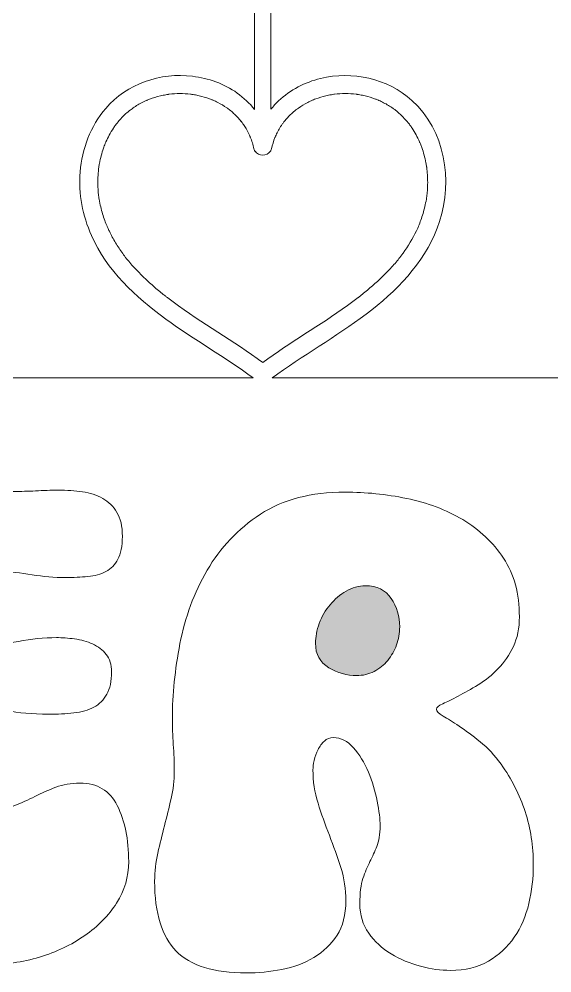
# Model space of a CAD drawing. Header units: inches. Extents: x 0.48 to 8.04, y -10.41 to -0.61.
# Drawn here: x 6.302 to 7, y -5.822 to -4.571 of the extents above; entities that cross this region are included whole.
import ezdxf

# ---------------------------------------------------------------- set-up
doc = ezdxf.new("R2010")
doc.units = ezdxf.units.IN
doc.header["$MEASUREMENT"] = 0
doc.layers.add('Layer 1', color=7, linetype='Continuous')

# ---------------------------------------------------------------- blocks, each defined once
blk = doc.blocks.new('block 2')
at = {"layer": 'Layer 1', "true_color": 0xe6e7e8}
h = blk.add_hatch(color=254, dxfattribs=at)
h.dxf.hatch_style = 2
edge = h.paths.add_edge_path()
edge.add_spline(control_points=[(6.497375314046318, -4.670114547706096), (6.500014086562916, -4.669822877827224), (6.498236580076031, -4.669993909379236), (6.497375314046318, -4.670114547706096), (6.497375314046318, -4.670114547706096), (6.497375314046318, -4.670114547706096), (6.497375314046318, -4.670114547706096)], knot_values=[0, 0, 0, 0, 1, 1, 1, 2, 2, 2, 2], degree=3, periodic=1)
h = blk.add_hatch(color=254, dxfattribs=at)
h.dxf.hatch_style = 2
edge = h.paths.add_edge_path()
edge.add_spline(control_points=[(6.745019838942501, -4.670114547706096), (6.744160099980187, -4.669993909379236), (6.742382593493302, -4.669822877827224), (6.745019838942501, -4.670114547706096), (6.745019838942501, -4.670114547706096), (6.745019838942501, -4.670114547706096), (6.745019838942501, -4.670114547706096)], knot_values=[0, 0, 0, 0, 1, 1, 1, 2, 2, 2, 2], degree=3, periodic=1)
h = blk.add_hatch(color=254, dxfattribs=at)
h.dxf.hatch_style = 2
edge = h.paths.add_edge_path()
edge.add_spline(control_points=[(6.784781620648421, -5.412000554138621), (6.789756806330792, -5.405928934042511), (6.793626395194855, -5.399151808794373), (6.796387333105763, -5.391687503203368), (6.799149798084095, -5.384224724679799), (6.800537902376719, -5.376346583815651), (6.800537902376719, -5.368054607678346), (6.800537902376719, -5.354246863988932), (6.796808803716076, -5.341805845648133), (6.789350606394792, -5.330740715060478), (6.781880192534067, -5.319686273944853), (6.77069289655214, -5.314158289853316), (6.75576428537013, -5.314158289853316), (6.746919510823671, -5.314158289853316), (6.738480936213237, -5.316517609030509), (6.730476048752507, -5.321207233103729), (6.72244672821292, -5.325910600783825), (6.7154084744345, -5.331853947215942), (6.709326164866373, -5.339031164130359), (6.703242328230822, -5.346222124651641), (6.698545068820446, -5.354373610585513), (6.695235913702668, -5.363491730201682), (6.691914542045474, -5.372617485155009), (6.690259200952873, -5.381321769498034), (6.690259200952873, -5.389613745635339), (6.690259200952873, -5.403994139610467), (6.696063584248981, -5.414633218385524), (6.707670823773797, -5.421538617297655), (6.719276536231164, -5.428456232749227), (6.731431992962825, -5.431904351003001), (6.744157045845339, -5.431904351003001), (6.752442913712912, -5.431904351003001), (6.760040074170218, -5.430114627976687), (6.766951581352057, -5.426513802980038), (6.773863088533895, -5.422925194522829), (6.779806434966026, -5.418095080246176), (6.784781620648421, -5.412000554138621)], knot_values=[0, 0, 0, 0, 1, 1, 1, 2, 2, 2, 3, 3, 3, 4, 4, 4, 5, 5, 5, 6, 6, 6, 7, 7, 7, 8, 8, 8, 9, 9, 9, 10, 10, 10, 11, 11, 11, 12, 12, 12, 12], degree=3, periodic=1)
at = {"layer": 'Layer 1', "lineweight": 0}
for points, knots in [([(5.955339676129622, -0.8078556072890958), (5.955339676129622, -0.8078556072890958), (6.610479090213048, -0.8078556072890958), (6.610479090213048, -0.8078556072890958), (6.610479090213048, -0.8078556072890958), (6.610479090213048, -1.328555059093383), (6.610479090213048, -1.328555059093383), (6.603973782967235, -1.320450912249789), (6.596405636791056, -1.313223302110221), (6.587731893796596, -1.306983704596961), (6.570535587483138, -1.29462209376244), (6.550071356872472, -1.28773654672687), (6.529185655651493, -1.285036691513104), (6.487608190772991, -1.279748457007865), (6.442947576756119, -1.294925980180715), (6.415558095356724, -1.32722345629563), (6.395663460896937, -1.350731132291521), (6.384746455849886, -1.379985163021224), (6.382045073568658, -1.410494443177223), (6.379496398030343, -1.439139174002927), (6.385467231676152, -1.467554844714313), (6.396842356951815, -1.493765430058829), (6.416736991411603, -1.539681293501998), (6.454779295192919, -1.574296857973511), (6.49441738443713, -1.603247002284926), (6.532152747665274, -1.630825840045456), (6.573047613403205, -1.653841800329335), (6.610479090213048, -1.681802404947007), (6.610479090213048, -1.681802404947007), (6.610479090213048, -2.449010243480605), (6.610479090213048, -2.449010243480605), (6.603973782967235, -2.440907623704434), (6.596405636791056, -2.433680013564867), (6.587731893796596, -2.427441943119043), (6.570535587483138, -2.415078805217086), (6.550071356872472, -2.408153554428382), (6.529185655651493, -2.405491875900326), (6.487608190772991, -2.400165464709378), (6.442947576756119, -2.41538116456795), (6.415558095356724, -2.447678640682852), (6.395663460896937, -2.471149667060445), (6.384746455849886, -2.500402170722724), (6.382045073568658, -2.530951154631882), (6.379496398030343, -2.559594358390136), (6.385467231676152, -2.587973379483262), (6.396842356951815, -2.614222141513475), (6.416736991411603, -2.660136477889232), (6.454779295192919, -2.694718446877308), (6.49441738443713, -2.723702186672161), (6.532152747665274, -2.751284078567551), (6.573047613403205, -2.774296984716557), (6.610479090213048, -2.802220939715943), (6.610479090213048, -2.802220939715943), (6.610479090213048, -3.569428778249529), (6.610479090213048, -3.569428778249529), (6.603973782967235, -3.561362808091657), (6.596405636791056, -3.554136725019525), (6.587731893796596, -3.547897127506278), (6.570535587483138, -3.535533989604321), (6.550071356872472, -3.528610265883041), (6.529185655651493, -3.525948587354997), (6.487608190772991, -3.520623703231447), (6.442947576756119, -3.535799699336899), (6.415558095356724, -3.568133825070074), (6.395663460896937, -3.59160637851509), (6.384746455849886, -3.620860409244794), (6.382045073568658, -3.651368162333407), (6.379496398030343, -3.680052596912219), (6.385467231676152, -3.708431618005344), (6.396842356951815, -3.734678852968134), (6.416736991411603, -3.780555012658156), (6.454779295192919, -3.815172104197106), (6.49441738443713, -3.844160425194243), (6.532152747665274, -3.871740790022184), (6.573047613403205, -3.89471704655293), (6.610479090213048, -3.922676124103178), (6.610479090213048, -3.922676124103178), (6.610479090213048, -4.689887016771611), (6.610479090213048, -4.689887016771611), (6.603973782967235, -4.681821046613739), (6.596405636791056, -4.674591909406748), (6.587731893796596, -4.668353838960911), (6.570535587483138, -4.65598917399153), (6.550071356872472, -4.649068504405123), (6.529185655651493, -4.646405298809642), (6.487608190772991, -4.641078887618682), (6.442947576756119, -4.656257937858982), (6.415558095356724, -4.68855388690646), (6.395663460896937, -4.712063089969761), (6.384746455849886, -4.741317120699464), (6.382045073568658, -4.771826400855477), (6.379496398030343, -4.800507781299453), (6.385467231676152, -4.828886802392579), (6.396842356951815, -4.855135564422792), (6.416736991411603, -4.901013251180239), (6.454779295192919, -4.935628815651764), (6.49441738443713, -4.964615609581466), (6.531557191368115, -4.991722583506544), (6.571722118875161, -5.014488104732132), (6.608669515310162, -5.041854680120094), (6.608669515310162, -5.041854680120094), (5.957167575841646, -5.041854680120094), (5.957167575841646, -5.041854680120094), (5.959529949153699, -5.040083281902904), (5.961887741263454, -5.038314937820587), (5.964279128856661, -5.036590878693712), (6.004715874366007, -5.007678911067993), (6.048083062270835, -4.983180168310961), (6.087305789174429, -4.952554831030384), (6.126294874761495, -4.922126485448075), (6.160571430263846, -4.88446442145649), (6.176091016540719, -4.836647359064727), (6.19355303258678, -4.782931235196252), (6.183358330433419, -4.716894731313851), (6.139951438775445, -4.677978944963393), (6.107808196470816, -4.649143330709117), (6.06204503977051, -4.639139511984354), (6.020351517767444, -4.649257860766258), (5.999960586393323, -4.654202505100076), (5.98075007814153, -4.664284204263695), (5.965458024911514, -4.678626421553114), (5.961805279622316, -4.682010402974886), (5.95845947488624, -4.685663148264098), (5.955339676129622, -4.689541899532754), (5.955339676129622, -4.689541899532754), (5.955339676129622, -3.922752477474596), (5.955339676129622, -3.922752477474596), (5.958306768143403, -3.920545865040266), (5.961273860157184, -3.918301075920239), (5.964279128856661, -3.916134167239041), (6.004715874366007, -3.887260376299069), (6.048083062270835, -3.862723456856302), (6.087305789174429, -3.83209964664315), (6.126294874761495, -3.801707950679138), (6.160571430263846, -3.764007710001831), (6.176091016540719, -3.716190647610069), (6.19355303258678, -3.66247605080903), (6.183358330433419, -3.596436492791768), (6.139951438775445, -3.557520706441298), (6.107808196470816, -3.528686619254459), (6.06204503977051, -3.518681273462271), (6.020351517767444, -3.528801149311612), (5.999960586393323, -3.533745793645418), (5.98075007814153, -3.543827492809037), (5.965458024911514, -3.558168183031032), (5.961805279622316, -3.561552164452817), (5.95845947488624, -3.565206436809452), (5.955339676129622, -3.569085188078108), (5.955339676129622, -3.569085188078108), (5.955339676129622, -2.802297293087375), (5.955339676129622, -2.802297293087375), (5.958306768143403, -2.80008915358562), (5.961273860157184, -2.797845891533004), (5.964279128856661, -2.795675928716971), (6.004715874366007, -2.766803664844411), (6.048083062270835, -2.74226827246908), (6.087305789174429, -2.711644462255928), (6.126294874761495, -2.681249712157056), (6.160571430263846, -2.643589175232907), (6.176091016540719, -2.595733936155423), (6.19355303258678, -2.54202086642182), (6.183358330433419, -2.476017958022819), (6.139951438775445, -2.437065522054088), (6.107808196470816, -2.40823143486725), (6.06204503977051, -2.398224562007625), (6.020351517767444, -2.4083841416101), (5.999960586393323, -2.413328785943918), (5.98075007814153, -2.423370781354391), (5.965458024911514, -2.437712998643797), (5.961805279622316, -2.441096980065595), (5.95845947488624, -2.444749725354806), (5.955339676129622, -2.448630003690873), (5.955339676129622, -2.448630003690873), (5.955339676129622, -1.681839054565292), (5.955339676129622, -1.681839054565292), (5.958306768143403, -1.679633969198398), (5.961273860157184, -1.677389180078345), (5.964279128856661, -1.675220744329749), (6.004715874366007, -1.646348480457176), (6.048083062270835, -1.621813088081846), (6.087305789174429, -1.591227454554415), (6.126294874761495, -1.560794527769834), (6.160571430263846, -1.523132463778249), (6.176091016540719, -1.475315401386474), (6.19355303258678, -1.421565682034586), (6.183358330433419, -1.355562773635597), (6.139951438775445, -1.316646987285139), (6.107808196470816, -1.287811373030877), (6.06204503977051, -1.277770904687815), (6.020351517767444, -1.287925903088017), (5.999960586393323, -1.292870547421823), (5.98075007814153, -1.302915596967157), (5.965458024911514, -1.317254760121727), (5.961805279622316, -1.32064179567836), (5.95845947488624, -1.324331190585869), (5.955339676129622, -1.328174819303652), (5.955339676129622, -1.328174819303652), (5.955339676129622, -0.8078556072890958), (5.955339676129622, -0.8078556072890958)], [0, 0, 0, 0, 1, 1, 1, 2, 2, 2, 3, 3, 3, 4, 4, 4, 5, 5, 5, 6, 6, 6, 7, 7, 7, 8, 8, 8, 9, 9, 9, 10, 10, 10, 11, 11, 11, 12, 12, 12, 13, 13, 13, 14, 14, 14, 15, 15, 15, 16, 16, 16, 17, 17, 17, 18, 18, 18, 19, 19, 19, 20, 20, 20, 21, 21, 21, 22, 22, 22, 23, 23, 23, 24, 24, 24, 25, 25, 25, 26, 26, 26, 27, 27, 27, 28, 28, 28, 29, 29, 29, 30, 30, 30, 31, 31, 31, 32, 32, 32, 33, 33, 33, 34, 34, 34, 35, 35, 35, 36, 36, 36, 37, 37, 37, 38, 38, 38, 39, 39, 39, 40, 40, 40, 41, 41, 41, 42, 42, 42, 43, 43, 43, 44, 44, 44, 45, 45, 45, 46, 46, 46, 47, 47, 47, 48, 48, 48, 49, 49, 49, 50, 50, 50, 51, 51, 51, 52, 52, 52, 53, 53, 53, 54, 54, 54, 55, 55, 55, 56, 56, 56, 57, 57, 57, 58, 58, 58, 59, 59, 59, 60, 60, 60, 61, 61, 61, 62, 62, 62, 63, 63, 63, 64, 64, 64, 65, 65, 65, 66, 66, 66, 66]), ([(6.631897737966609, -1.681839054565292), (6.634863302912966, -1.679633969198398), (6.637830394926722, -1.677389180078345), (6.640837190693623, -1.675220744329749), (6.681273936202968, -1.646348480457176), (6.724641124107822, -1.621813088081846), (6.763860796876592, -1.591227454554415), (6.802852936598456, -1.560794527769834), (6.83712643796596, -1.523132463778249), (6.852687255063402, -1.475315401386474), (6.87014774404204, -1.421565682034586), (6.859953041888704, -1.355562773635597), (6.816509500612432, -1.316646987285139), (6.784366258307828, -1.287811373030877), (6.738601574540098, -1.277770904687815), (6.696908052537006, -1.287925903088017), (6.676556824916032, -1.292870547421823), (6.657346316664238, -1.302915596967157), (6.642014559681077, -1.317254760121727), (6.638364868526726, -1.32064179567836), (6.635016009655828, -1.324331190585869), (6.631897737966609, -1.328174819303652), (6.631897737966609, -1.328174819303652), (6.631897737966609, -0.8078556072890958), (6.631897737966609, -0.8078556072890958), (6.631897737966609, -0.8078556072890958), (7.287073801668334, -0.8078556072890958), (7.287073801668334, -0.8078556072890958), (7.287073801668334, -0.8078556072890958), (7.287073801668334, -1.328555059093383), (7.287073801668334, -1.328555059093383), (7.280570021489918, -1.320450912249789), (7.272960644493196, -1.313223302110221), (7.264326605251881, -1.306983704596961), (7.247095176387549, -1.29462209376244), (7.226629418709459, -1.28773654672687), (7.20574371748848, -1.285036691513104), (7.164166252609952, -1.279748457007865), (7.119505638593106, -1.294925980180715), (7.09215280681201, -1.32722345629563), (7.072219995666475, -1.350731132291521), (7.061302990619424, -1.379985163021224), (7.058601608338247, -1.410494443177223), (7.056092636553053, -1.439139174002927), (7.062025293513165, -1.467554844714313), (7.073398891721354, -1.493765430058829), (7.093295053248615, -1.539681293501998), (7.131374006648204, -1.574296857973511), (7.17101362295984, -1.603247002284926), (7.208748986187983, -1.630825840045456), (7.249602621105319, -1.653841800329335), (7.287073801668334, -1.681802404947007), (7.287073801668334, -1.681802404947007), (7.287073801668334, -2.449010243480605), (7.287073801668334, -2.449010243480605), (7.280570021489918, -2.440907623704434), (7.272960644493196, -2.433680013564867), (7.264326605251881, -2.427441943119043), (7.247095176387549, -2.415078805217086), (7.226629418709459, -2.408153554428382), (7.20574371748848, -2.405491875900326), (7.164166252609952, -2.400165464709378), (7.119505638593106, -2.41538116456795), (7.09215280681201, -2.447678640682852), (7.072219995666475, -2.471149667060445), (7.061302990619424, -2.500402170722724), (7.058601608338247, -2.530951154631882), (7.056092636553053, -2.559594358390136), (7.062025293513165, -2.587973379483262), (7.073398891721354, -2.614222141513475), (7.093295053248615, -2.660136477889232), (7.131374006648204, -2.694718446877308), (7.17101362295984, -2.723702186672161), (7.208748986187983, -2.751284078567551), (7.249602621105319, -2.774296984716557), (7.287073801668334, -2.802220939715943), (7.287073801668334, -2.802220939715943), (7.287073801668334, -3.569428778249529), (7.287073801668334, -3.569428778249529), (7.280570021489918, -3.561362808091657), (7.272960644493196, -3.554136725019525), (7.264326605251881, -3.547897127506278), (7.247095176387549, -3.535533989604321), (7.226629418709459, -3.528610265883041), (7.20574371748848, -3.525948587354997), (7.164166252609952, -3.520623703231447), (7.119505638593106, -3.535799699336899), (7.09215280681201, -3.568133825070074), (7.072219995666475, -3.59160637851509), (7.061302990619424, -3.620860409244794), (7.058601608338247, -3.651368162333407), (7.056092636553053, -3.680052596912219), (7.062025293513165, -3.708431618005344), (7.073398891721354, -3.734678852968134), (7.093295053248615, -3.780555012658156), (7.131374006648204, -3.815172104197106), (7.17101362295984, -3.844160425194243), (7.208748986187983, -3.871740790022184), (7.249602621105319, -3.89471704655293), (7.287073801668334, -3.922676124103178), (7.287073801668334, -3.922676124103178), (7.287073801668334, -4.689887016771611), (7.287073801668334, -4.689887016771611), (7.280570021489918, -4.681821046613739), (7.272960644493196, -4.674591909406748), (7.264326605251881, -4.668353838960911), (7.247095176387549, -4.65598917399153), (7.226629418709459, -4.649068504405123), (7.20574371748848, -4.646405298809642), (7.164166252609952, -4.641078887618682), (7.119505638593106, -4.656257937858982), (7.09215280681201, -4.68855388690646), (7.072219995666475, -4.712063089969761), (7.061302990619424, -4.741317120699464), (7.058601608338247, -4.771826400855477), (7.056092636553053, -4.800507781299453), (7.062025293513165, -4.828886802392579), (7.073398891721354, -4.855135564422792), (7.093295053248615, -4.901013251180239), (7.131374006648204, -4.935628815651764), (7.17101362295984, -4.964615609581466), (7.208151902823374, -4.991722583506544), (7.248280180712148, -5.014488104732132), (7.285262699698023, -5.041854680120094), (7.285262699698023, -5.041854680120094), (6.633725637678658, -5.041854680120094), (6.633725637678658, -5.041854680120094), (6.636088010990685, -5.040083281902904), (6.638445803100441, -5.038314937820587), (6.640837190693623, -5.036590878693712), (6.681273936202968, -5.007678911067993), (6.724641124107822, -4.983180168310961), (6.763860796876592, -4.952554831030384), (6.802852936598456, -4.922126485448075), (6.83712643796596, -4.88446442145649), (6.852687255063402, -4.836647359064727), (6.87014774404204, -4.782931235196252), (6.859953041888704, -4.716894731313851), (6.816509500612432, -4.677978944963393), (6.784366258307828, -4.649143330709117), (6.738601574540098, -4.639139511984354), (6.696908052537006, -4.649257860766258), (6.676556824916032, -4.654202505100076), (6.657346316664238, -4.664284204263695), (6.642014559681077, -4.678626421553114), (6.638364868526726, -4.682010402974886), (6.635016009655828, -4.685663148264098), (6.631897737966609, -4.689541899532754), (6.631897737966609, -4.689541899532754), (6.631897737966609, -3.922752477474596), (6.631897737966609, -3.922752477474596), (6.634863302912966, -3.920545865040266), (6.637830394926722, -3.918301075920239), (6.640837190693623, -3.916134167239041), (6.681273936202968, -3.887260376299069), (6.724641124107822, -3.862723456856302), (6.763860796876592, -3.83209964664315), (6.802852936598456, -3.801707950679138), (6.83712643796596, -3.764007710001831), (6.852687255063402, -3.716190647610069), (6.87014774404204, -3.66247605080903), (6.859953041888704, -3.596436492791768), (6.816509500612432, -3.557520706441298), (6.784366258307828, -3.528686619254459), (6.738601574540098, -3.518681273462271), (6.696908052537006, -3.528801149311612), (6.676556824916032, -3.533745793645418), (6.657346316664238, -3.543827492809037), (6.642014559681077, -3.558168183031032), (6.638364868526726, -3.561552164452817), (6.635016009655828, -3.565206436809452), (6.631897737966609, -3.569085188078108), (6.631897737966609, -3.569085188078108), (6.631897737966609, -2.802297293087375), (6.631897737966609, -2.802297293087375), (6.634863302912966, -2.80008915358562), (6.637830394926722, -2.797845891533004), (6.640837190693623, -2.795675928716971), (6.681273936202968, -2.766803664844411), (6.724641124107822, -2.74226827246908), (6.763860796876592, -2.711644462255928), (6.802852936598456, -2.681249712157056), (6.83712643796596, -2.643589175232907), (6.852687255063402, -2.595733936155423), (6.87014774404204, -2.54202086642182), (6.859953041888704, -2.476017958022819), (6.816509500612432, -2.437065522054088), (6.784366258307828, -2.40823143486725), (6.738601574540098, -2.398224562007625), (6.696908052537006, -2.4083841416101), (6.676556824916032, -2.413328785943918), (6.657346316664238, -2.423370781354391), (6.642014559681077, -2.437712998643797), (6.638364868526726, -2.441096980065595), (6.635016009655828, -2.444749725354806), (6.631897737966609, -2.448630003690873), (6.631897737966609, -2.448630003690873), (6.631897737966609, -1.681839054565292), (6.631897737966609, -1.681839054565292)], [0, 0, 0, 0, 1, 1, 1, 2, 2, 2, 3, 3, 3, 4, 4, 4, 5, 5, 5, 6, 6, 6, 7, 7, 7, 8, 8, 8, 9, 9, 9, 10, 10, 10, 11, 11, 11, 12, 12, 12, 13, 13, 13, 14, 14, 14, 15, 15, 15, 16, 16, 16, 17, 17, 17, 18, 18, 18, 19, 19, 19, 20, 20, 20, 21, 21, 21, 22, 22, 22, 23, 23, 23, 24, 24, 24, 25, 25, 25, 26, 26, 26, 27, 27, 27, 28, 28, 28, 29, 29, 29, 30, 30, 30, 31, 31, 31, 32, 32, 32, 33, 33, 33, 34, 34, 34, 35, 35, 35, 36, 36, 36, 37, 37, 37, 38, 38, 38, 39, 39, 39, 40, 40, 40, 41, 41, 41, 42, 42, 42, 43, 43, 43, 44, 44, 44, 45, 45, 45, 46, 46, 46, 47, 47, 47, 48, 48, 48, 49, 49, 49, 50, 50, 50, 51, 51, 51, 52, 52, 52, 53, 53, 53, 54, 54, 54, 55, 55, 55, 56, 56, 56, 57, 57, 57, 58, 58, 58, 59, 59, 59, 60, 60, 60, 61, 61, 61, 62, 62, 62, 63, 63, 63, 64, 64, 64, 65, 65, 65, 66, 66, 66, 66]), ([(6.415558095356724, -4.732947264123305), (6.415748978785309, -4.732681554390726), (6.415826859224175, -4.732412790523287), (6.415900158460746, -4.732299787533583), (6.417231761258487, -4.729294518834093), (6.418679421180816, -4.72640225312432), (6.420237029957964, -4.72351456861683), (6.421950399612872, -4.7203947698602), (6.423773718122624, -4.717313147789278), (6.425752797510086, -4.714346055775498), (6.42659115752839, -4.71305262966348), (6.427502816783241, -4.711757676484037), (6.428379353487268, -4.710502427057728), (6.428948949638147, -4.709741947478291), (6.429480369103303, -4.70898146789884), (6.430049965254157, -4.708220988319403), (6.430089669007303, -4.708182811633681), (6.430127845693025, -4.708144634947959), (6.430166022378721, -4.708068281576528), (6.430240848682741, -4.707955278586824), (6.430355378739882, -4.707839221462248), (6.430508085482769, -4.707689568854246), (6.433666060925083, -4.703771113832444), (6.437051569414304, -4.700042015171801), (6.440740964321776, -4.696578626243737), (6.442492510662405, -4.69490801447686), (6.444318883307005, -4.693307647811682), (6.446220082255624, -4.691788215720218), (6.446676675416761, -4.691406448863063), (6.447131741510475, -4.691026209073343), (6.447586807604213, -4.690684145969347), (6.448386990936797, -4.690036669379613), (6.449223823887678, -4.689427369475601), (6.450060656838559, -4.688857773324735), (6.453979111860336, -4.686081564739551), (6.458050273625, -4.683571065886932), (6.462271087997628, -4.68132627676688), (6.464554053803416, -4.680107676958856), (6.466913372980596, -4.679006661342833), (6.469272692157776, -4.677940768277684), (6.469538401890354, -4.677826238220518), (6.46976746200466, -4.677710181095967), (6.470033171737214, -4.677597178106225), (6.471021184363508, -4.67721846538393), (6.472010724057251, -4.676800048908515), (6.473000263750994, -4.676418282051347), (6.47760284498079, -4.674707966531324), (6.482358132953449, -4.673260306609007), (6.48715007054438, -4.672121114307275), (6.489433036350166, -4.671549991088972), (6.49175417884165, -4.671091870860411), (6.494076848400532, -4.670673454384958), (6.495139687330846, -4.67048409802381), (6.496204053328584, -4.670294741662663), (6.497231769708024, -4.670142034919814), (6.497231769708024, -4.670142034919814), (6.497042413346864, -4.670142034919814), (6.497042413346864, -4.670142034919814), (6.497155416336581, -4.670142034919814), (6.497269946393721, -4.670103858234092), (6.497384476450861, -4.670103858234092), (6.497460829822304, -4.670103858234092), (6.497500533575476, -4.670103858234092), (6.497573832812021, -4.670067208615806), (6.497726539554908, -4.670067208615806), (6.497879246297745, -4.670029031930097), (6.498030425973184, -4.670029031930097), (6.498105252277178, -4.670029031930097), (6.498183132716045, -4.670029031930097), (6.498261013154913, -4.669990855244375), (6.49837401614463, -4.669990855244375), (6.498450369516048, -4.669951151491242), (6.498526722887466, -4.669951151491242), (6.503205657488706, -4.669418204958649), (6.507921241708218, -4.66915249522607), (6.512600176309459, -4.669115845607785), (6.517318814663844, -4.669115845607785), (6.521997749265059, -4.669341851587218), (6.526636980113178, -4.669873271052375), (6.527168399578335, -4.669912974805521), (6.527663169425169, -4.669990855244375), (6.528197643025173, -4.670067208615806), (6.529338362394355, -4.670255037909517), (6.530517258449233, -4.670407744652392), (6.531697681571536, -4.670636804766685), (6.533789763948739, -4.670978867870669), (6.53584214257277, -4.671433933964395), (6.537937279084821, -4.671892054192981), (6.542463506943173, -4.67295642019072), (6.546913381430133, -4.674249846302751), (6.551286902545648, -4.675808982147347), (6.552429148982228, -4.676267102375921), (6.553569868351385, -4.676647342165652), (6.55471211478799, -4.677140584945101), (6.55471211478799, -4.677140584945101), (6.55471211478799, -4.677140584945101), (6.554750291473687, -4.677140584945101), (6.554750291473687, -4.677140584945101), (6.554786941091985, -4.677180288698221), (6.554786941091985, -4.677180288698221), (6.554825117777707, -4.677140584945101), (6.554864821530828, -4.677180288698221), (6.554902998216575, -4.677180288698221), (6.55501600120629, -4.67725511500224), (6.555245061320571, -4.677331468373672), (6.555434417681706, -4.67740782174509), (6.555471067300005, -4.67740782174509), (6.555474121434852, -4.677409348812514), (6.555510771053124, -4.677444471363375), (6.55473196666455, -4.677148220282232), (6.553974541219961, -4.676909997763371), (6.556188788991423, -4.677728505905103), (6.556153666440574, -4.677710181095967), (6.556115489754878, -4.677691856286805), (6.556078840136579, -4.677675058545092), (6.556071204799435, -4.677672004410245), (6.556060515327468, -4.677668950275384), (6.556054407057722, -4.677664369073088), (6.556063569462291, -4.677668950275384), (6.556075786001732, -4.677672004410245), (6.556081894271452, -4.677675058545092), (6.556121598024573, -4.677675058545092), (6.556156720575447, -4.677710181095967), (6.556196424328593, -4.677710181095967), (6.556271250632587, -4.677749884849087), (6.556310954385733, -4.677786534467398), (6.556387307757177, -4.677786534467398), (6.558363333009765, -4.67873942454283), (6.560380589082948, -4.67965261086513), (6.562319964717264, -4.680678800177159), (6.56642930316765, -4.682770882554337), (6.570384407807725, -4.685168378417226), (6.574189859839811, -4.687791880259586), (6.575216049151802, -4.688515710220738), (6.576242238463818, -4.68923648604703), (6.577271481910682, -4.689998492693904), (6.577346308214701, -4.690076373132759), (6.577421134518722, -4.690113022751044), (6.577460838271842, -4.69015272650419), (6.577573841261558, -4.690227552808197), (6.5776868442513, -4.690342082865337), (6.57784260512901, -4.690455085855066), (6.579665923638761, -4.691899691642511), (6.581415942911917, -4.693423704936259), (6.58308960881368, -4.694982840780855), (6.586551470674319, -4.698139289155771), (6.58974762280238, -4.701562974330689), (6.59271624188356, -4.705177542934203), (6.592865894491574, -4.705405075981048), (6.593171307977299, -4.705823492456501), (6.593437017709877, -4.706205259313643), (6.593287365101888, -4.705977726266787), (6.593096481673304, -4.70567231278105), (6.592829244873276, -4.705292072991344), (6.593056777920158, -4.705634136095341), (6.593362191405882, -4.705977726266787), (6.593589724452714, -4.70631826230336), (6.594388380717898, -4.707384155368522), (6.595110683611639, -4.708410344680551), (6.595871163191077, -4.709476237745712), (6.597089762999101, -4.711302610390324), (6.59826713198653, -4.713127455967499), (6.599372728804838, -4.714992005297808), (6.600702804535153, -4.717313147789278), (6.6019595810289, -4.719631236145902), (6.603136950016354, -4.722028732008804), (6.603595070244914, -4.722980095016838), (6.604013486720355, -4.723894808406562), (6.604468552814094, -4.724844644347134), (6.604468552814094, -4.72488434810028), (6.604508256567239, -4.724920997718578), (6.604508256567239, -4.724957647336863), (6.604508256567239, -4.724997351090009), (6.604544906185512, -4.725034000708294), (6.604544906185512, -4.725073704461427), (6.604554068590081, -4.725095083405449), (6.604564758062073, -4.725131733023722), (6.604575447534089, -4.725153111967731), (6.604564758062073, -4.725131733023722), (6.604554068590081, -4.725101191675145), (6.604544906185512, -4.725078285663724), (6.604526581376376, -4.725043163112862), (6.604511310702087, -4.725006513494577), (6.604494512960374, -4.724969863876279), (6.605262627876956, -4.727358197334625), (6.605032040695227, -4.726412942596312), (6.604734262546672, -4.725570001375723), (6.604813670052963, -4.725721181051161), (6.604862536210677, -4.725858617119721), (6.604926673042655, -4.725985363716303), (6.606942402048389, -4.731007888488963), (6.608501537893011, -4.736181592937075), (6.609718610633611, -4.741430123689168), (6.609907966994746, -4.742192130336043), (6.610176730862197, -4.74291290616236), (6.610479090213048, -4.743600086505213), (6.610479090213048, -4.743600086505213), (6.610479090213048, -4.744664452502952), (6.610479090213048, -4.744664452502952), (6.610479090213048, -4.744664452502952), (6.611089917184497, -4.744664452502952), (6.611089917184497, -4.744664452502952), (6.615423734546867, -4.75162635290994), (6.626951566565367, -4.75162635290994), (6.63128843806261, -4.744664452502952), (6.63128843806261, -4.744664452502952), (6.631897737966609, -4.744664452502952), (6.631897737966609, -4.744664452502952), (6.631897737966609, -4.744664452502952), (6.631897737966609, -4.743600086505213), (6.631897737966609, -4.743600086505213), (6.63220009731746, -4.74291290616236), (6.632467334117488, -4.742192130336043), (6.632658217546046, -4.741430123689168), (6.63383711360095, -4.736410653051355), (6.635321423141527, -4.73146295458269), (6.63722414915757, -4.726632840306037), (6.637337152147261, -4.726367130573458), (6.637413505518705, -4.726101420840879), (6.637564685194168, -4.725834184040878), (6.637489858890149, -4.726063244155171), (6.637450155137028, -4.726252600516318), (6.637413505518705, -4.726367130573458), (6.637489858890149, -4.726212896763172), (6.637604388947288, -4.725834184040878), (6.637868571612418, -4.725073704461427), (6.637908275365589, -4.724997351090009), (6.637908275365589, -4.724920997718578), (6.637944924983862, -4.724844644347134), (6.638364868526726, -4.723894808406562), (6.638821461687889, -4.722980095016838), (6.639276527781627, -4.722028732008804), (6.640342420846789, -4.71982364664191), (6.64148314021592, -4.717694914646434), (6.64270021295652, -4.715563128516098), (6.643955462382817, -4.713394692767502), (6.645287065180582, -4.711302610390324), (6.646733198035463, -4.709210528013133), (6.64737914755776, -4.708260692072549), (6.648102977518924, -4.707269625311381), (6.648787103726944, -4.70631826230336), (6.64890010671666, -4.706205259313643), (6.648939810469781, -4.706128905942212), (6.649016163841225, -4.706012848817636), (6.649090990145244, -4.705938022513641), (6.649165816449213, -4.705823492456501), (6.649281873573803, -4.70567231278105), (6.652210788901861, -4.70205774417756), (6.655406941029923, -4.698595882316921), (6.658829099137417, -4.695437906874582), (6.660655471782016, -4.693689414668825), (6.662596374483756, -4.692053925452809), (6.664535750118072, -4.690455085855066), (6.664688456860959, -4.690342082865337), (6.664839636536372, -4.690227552808197), (6.664915989907816, -4.69015272650419), (6.664992343279259, -4.690113022751044), (6.665030519964956, -4.690076373132759), (6.665145050022097, -4.689998492693904), (6.666058236344421, -4.689314366485897), (6.667008072285019, -4.688631767345302), (6.667959435293015, -4.687982763688157), (6.671803064010823, -4.685282908474392), (6.675871171640589, -4.682847235925768), (6.68005533639497, -4.680678800177159), (6.682072592468153, -4.679612907111997), (6.684126498159609, -4.678626421553114), (6.686218580536812, -4.677710181095967), (6.686239959480796, -4.677710181095967), (6.686264392559679, -4.677701018691374), (6.686285771503663, -4.677688802151957), (6.686264392559679, -4.677701018691374), (6.686239959480796, -4.677713235230802), (6.686217053469363, -4.67772239763537), (6.688390070420255, -4.676913051898219), (6.687683038200829, -4.677140584945101), (6.686917977419094, -4.677432254823935), (6.686919504486518, -4.677429200689099), (6.686917977419094, -4.677432254823935), (6.686942410497951, -4.67740782174509), (6.68720812023053, -4.677331468373672), (6.687473829963109, -4.67721846538393), (6.687588360020249, -4.677180288698221), (6.68762653670597, -4.677140584945101), (6.687666240459116, -4.677140584945101), (6.687666240459116, -4.677140584945101), (6.688616076399689, -4.676723695537084), (6.689565912340286, -4.676418282051347), (6.690518802415731, -4.676039569329052), (6.694855673912975, -4.674442256798746), (6.69934372508563, -4.673109126933582), (6.703868425876559, -4.67204323386842), (6.706229272121188, -4.671473637717554), (6.708625240916667, -4.670978867870669), (6.711021209712119, -4.670560451395241), (6.712126806530427, -4.67036956796667), (6.713189645460741, -4.670218388291232), (6.714293715211625, -4.670029031930097), (6.714557897876754, -4.669990855244375), (6.714826661744205, -4.669990855244375), (6.715093898544207, -4.669951151491242), (6.724526594050682, -4.668847081740346), (6.734113523367442, -4.668847081740346), (6.743547745941314, -4.669912974805521), (6.743737102302475, -4.669951151491242), (6.743966162416755, -4.669951151491242), (6.744155518777916, -4.669990855244375), (6.744192168396189, -4.670029031930097), (6.744270048835055, -4.670029031930097), (6.744346402206475, -4.670029031930097), (6.744346402206475, -4.670029031930097), (6.744383051824772, -4.670029031930097), (6.744383051824772, -4.670029031930097), (6.744612111939053, -4.670029031930097), (6.744802995367636, -4.670067208615806), (6.745030528414493, -4.670103858234092), (6.74506870510019, -4.670103858234092), (6.745108408853361, -4.670142034919814), (6.74514353140421, -4.670142034919814), (6.746209424469371, -4.670294741662663), (6.747275317534533, -4.67048409802381), (6.748301506846549, -4.670673454384958), (6.750624176405431, -4.671091870860411), (6.752942264762067, -4.671549991088972), (6.755225230567854, -4.672121114307275), (6.75982781179765, -4.673222129923298), (6.764355566723427, -4.674591909406748), (6.768805441210386, -4.676228925690212), (6.769987391400112, -4.676647342165652), (6.771163233320142, -4.677140584945101), (6.772345183509868, -4.677597178106225), (6.772609366175023, -4.677710181095967), (6.772875075907601, -4.677826238220518), (6.773142312707604, -4.677940768277684), (6.775310748456225, -4.678892131285693), (6.777442534586548, -4.679918320597722), (6.779534616963726, -4.681020863281156), (6.783795135089526, -4.68322900278291), (6.787863242719317, -4.685739501635529), (6.791783224808543, -4.688476006467592), (6.792809414120559, -4.689199836428744), (6.793837130499999, -4.68992366638991), (6.794826670193743, -4.690684145969347), (6.795281736287456, -4.691026209073343), (6.795739856516042, -4.691406448863063), (6.796196449677204, -4.691788215720218), (6.797908292264664, -4.69315494106882), (6.799580431098977, -4.69464230474427), (6.80117927069672, -4.696123560150024), (6.804905315222514, -4.699623598696373), (6.80840535376885, -4.703352697357028), (6.811603032964335, -4.70730780199709), (6.811906919382636, -4.707689568854246), (6.81209780281122, -4.707915574833678), (6.812210805800937, -4.708030104890819), (6.812247455419209, -4.708107985329674), (6.81228715917238, -4.708144634947959), (6.812325335858077, -4.708220988319403), (6.81289493200893, -4.70898146789884), (6.813466055227233, -4.709741947478291), (6.813999001759814, -4.710502427057728), (6.814910661014689, -4.711757676484037), (6.815787197718716, -4.71305262966348), (6.816660680287845, -4.714346055775498), (6.818523702550768, -4.717198617732138), (6.820313425577094, -4.720126005992761), (6.821950441860533, -4.723131274692251), (6.82358440400915, -4.726101420840879), (6.825105363168025, -4.729181515844377), (6.826513319337209, -4.732299787533583), (6.826551496022906, -4.732412790523287), (6.826742379451489, -4.73279455738043), (6.826895086194376, -4.733174797170161), (6.82716079592693, -4.733784097074173), (6.827426505659509, -4.734391869910761), (6.827655565773814, -4.735039346500482), (6.828303042363536, -4.736596955277656), (6.828874165581813, -4.73823397156112), (6.829443761732667, -4.739832811158863), (6.831726727538453, -4.746299941718992), (6.833513396429908, -4.75295795570768), (6.834844999227648, -4.75965261931468), (6.835187062331644, -4.761515641577565), (6.835529125435666, -4.763342014222164), (6.835794835168245, -4.765205036485061), (6.835834538921365, -4.765357743227923), (6.835910892292809, -4.765739510085066), (6.835947541911082, -4.766156399493083), (6.836060544900824, -4.766803876082804), (6.836138425339666, -4.767451352672524), (6.836216305778533, -4.768097302194822), (6.836555314747683, -4.77136828062689), (6.836824078615109, -4.774639259058946), (6.83701190790882, -4.77794994124416), (6.837317321394544, -4.784833961212295), (6.837166141719131, -4.791721035315277), (6.836555314747683, -4.798606582350835), (6.836442311757966, -4.79986335884458), (6.836329308768249, -4.801115554136029), (6.836176602025413, -4.802370803562351), (6.836176602025413, -4.802525037372637), (6.836138425339666, -4.802905277162368), (6.836100248653969, -4.80328398988465), (6.835910892292809, -4.804730122739543), (6.835681832178529, -4.806139605976139), (6.83541612244595, -4.807584211763595), (6.834884702980793, -4.810818540577353), (6.834197522637926, -4.814013165637991), (6.833437043058488, -4.817209317766065), (6.832032141024178, -4.823218328097596), (6.830242417997852, -4.82911586250686), (6.828186985238946, -4.834897339791547), (6.827237149298348, -4.837635371691022), (6.826171256233212, -4.840336753972211), (6.825068713549753, -4.843036609185977), (6.825068713549753, -4.843074785871711), (6.825029009796607, -4.843074785871711), (6.825029009796607, -4.843114489624832), (6.824725123378307, -4.843836792518573), (6.824384587341733, -4.844560622479725), (6.824079173856009, -4.845281398306029), (6.823547754390852, -4.846463348495768), (6.822976631172574, -4.847678894168931), (6.82244215757257, -4.848859317291246), (6.817537216991897, -4.859128845748576), (6.811639682582634, -4.868944835179617), (6.805021372347078, -4.878223296875817), (6.804108186024778, -4.879480073369538), (6.803194999702454, -4.880698673177562), (6.802243636694457, -4.881952395536435), (6.801977926961879, -4.88233416239359), (6.801634336790458, -4.882903758544456), (6.801292273686411, -4.883360351705619), (6.801142621078421, -4.88351305844848), (6.800950210582414, -4.883664238123907), (6.800799030907001, -4.883855121552478), (6.799200191309258, -4.885870850558237), (6.797563175025793, -4.88788810663142), (6.795892563258904, -4.889865658951458), (6.792047407473698, -4.894431590562968), (6.788015949462179, -4.898843288364181), (6.783831784707823, -4.903141983175715), (6.775767341617362, -4.911473663066153), (6.767169951994346, -4.919270869356599), (6.758268675953028, -4.926689362924738), (6.756023886832988, -4.928592088940781), (6.753742448094676, -4.93041846158538), (6.751459482288888, -4.932281483848278), (6.750202705795143, -4.933271023541995), (6.748948983436295, -4.934257509100878), (6.74769220694255, -4.935248575862033), (6.747275317534533, -4.935592166033479), (6.746855373991669, -4.93589452538433), (6.746440011651101, -4.936236588488352), (6.746440011651101, -4.936236588488352), (6.746400307897956, -4.936236588488352), (6.746400307897956, -4.936236588488352), (6.746362131212233, -4.936276292241498), (6.746323954526511, -4.936314468927208), (6.746284250773392, -4.936352645612916), (6.741568666553853, -4.939929037530709), (6.736850028199468, -4.943465725695356), (6.732021440990239, -4.946927587555984), (6.695843686539269, -4.972947289471904), (6.657002726492818, -4.995126416804902), (6.621208265966389, -5.0217157148717), (6.618771066350367, -5.019889342227101), (6.616339975004014, -5.018062969582489), (6.613866125769694, -5.016276300691023), (6.57548175888438, -4.988810465920222), (6.534284533795597, -4.965528795903765), (6.496738526928564, -4.936845888392364), (6.496471290128587, -4.936618355345495), (6.49616893077771, -4.936389295231202), (6.495863517291986, -4.936160235116922), (6.495481750434869, -4.935857875766045), (6.495103037712548, -4.935552462280334), (6.49472127085538, -4.935248575862033), (6.493429371810811, -4.934257509100878), (6.492172595317091, -4.933271023541995), (6.490918872958193, -4.932281483848278), (6.488861913131863, -4.930607817946528), (6.486769830754686, -4.928932624977342), (6.484755628816351, -4.927220782389869), (6.480153047586555, -4.92341838449267), (6.475663469346475, -4.91949992947088), (6.471250244477813, -4.91546694439195), (6.462691031540493, -4.907631561415807), (6.454550235078639, -4.899299881525343), (6.447018738520758, -4.89047495885547), (6.445154189190462, -4.888268346421127), (6.443367520298984, -4.88609991067253), (6.441579324340081, -4.883855121552478), (6.44146632135039, -4.883664238123907), (6.441275437921831, -4.88351305844848), (6.441084554493222, -4.883360351705619), (6.440740964321776, -4.882903758544456), (6.440437077903526, -4.88233416239359), (6.440134718552649, -4.881952395536435), (6.439371184838339, -4.880926206224431), (6.438610705258902, -4.879900016912416), (6.437850225679439, -4.878834123847241), (6.434502893875965, -4.874231542617445), (6.43138462218677, -4.869476254644774), (6.428452652723839, -4.864604909547539), (6.425525264463229, -4.859738145652588), (6.422785705496304, -4.854675917126769), (6.420313383329407, -4.849543443499252), (6.41955290374997, -4.848020957272941), (6.418868777541952, -4.846463348495768), (6.418144947580812, -4.844902685583734), (6.417879237848208, -4.844331562365432), (6.417613528115655, -4.843723789528844), (6.417347818383051, -4.843114489624832), (6.417347818383051, -4.843074785871711), (6.417347818383051, -4.843074785871711), (6.417308114629931, -4.843036609185977), (6.41628192531789, -4.840452811096788), (6.415252681871025, -4.837864431805315), (6.414339495548726, -4.835277579581265), (6.412287116924694, -4.829496102296578), (6.410498920965791, -4.823636744573037), (6.409054315178334, -4.817665910927214), (6.408254131845752, -4.814356755809436), (6.40753182895201, -4.810968193185368), (6.406962232801156, -4.807584211763595), (6.406807998990845, -4.80663132168815), (6.406658346382856, -4.805718135365837), (6.406505639639994, -4.804808003178386), (6.406505639639994, -4.804730122739543), (6.406352932897132, -4.803589403370375), (6.406276579525688, -4.803134337276648), (6.406236875772568, -4.802752570419494), (6.40620022615427, -4.802370803562351), (6.40620022615427, -4.802370803562351), (6.406087223164579, -4.801420967621753), (6.406009342725711, -4.800469604613745), (6.405896339735995, -4.799557945358869), (6.405248863146274, -4.792670871255874), (6.405057979717689, -4.785750201669467), (6.405363393203414, -4.778863127566473), (6.405516099946251, -4.77528673564868), (6.405781809678855, -4.771673694112615), (6.40620022615427, -4.768097302194822), (6.406276579525688, -4.767451352672524), (6.406352932897132, -4.766803876082804), (6.406427759201152, -4.766156399493083), (6.406505639639994, -4.765776159703364), (6.406542289258292, -4.765357743227923), (6.406581993011413, -4.765205036485061), (6.406807998990845, -4.763684077326173), (6.407075235790873, -4.762124941481576), (6.407379122209173, -4.760602455255253), (6.40863437163547, -4.753831438276834), (6.410385917976074, -4.747213128041292), (6.412629180028691, -4.74070782079544), (6.413351482922431, -4.738653915103984), (6.414113489569293, -4.736596955277656), (6.414910618767003, -4.734584280406756), (6.415139678881309, -4.734013157188466), (6.415330562309868, -4.733403857284442), (6.415635975795592, -4.732870910751861), (6.415635975795592, -4.73290908743757), (6.415596272042446, -4.732947264123305), (6.415558095356724, -4.732947264123305)], [0, 0, 0, 0, 1, 1, 1, 2, 2, 2, 3, 3, 3, 4, 4, 4, 5, 5, 5, 6, 6, 6, 7, 7, 7, 8, 8, 8, 9, 9, 9, 10, 10, 10, 11, 11, 11, 12, 12, 12, 13, 13, 13, 14, 14, 14, 15, 15, 15, 16, 16, 16, 17, 17, 17, 18, 18, 18, 19, 19, 19, 20, 20, 20, 21, 21, 21, 22, 22, 22, 23, 23, 23, 24, 24, 24, 25, 25, 25, 26, 26, 26, 27, 27, 27, 28, 28, 28, 29, 29, 29, 30, 30, 30, 31, 31, 31, 32, 32, 32, 33, 33, 33, 34, 34, 34, 35, 35, 35, 36, 36, 36, 37, 37, 37, 38, 38, 38, 39, 39, 39, 40, 40, 40, 41, 41, 41, 42, 42, 42, 43, 43, 43, 44, 44, 44, 45, 45, 45, 46, 46, 46, 47, 47, 47, 48, 48, 48, 49, 49, 49, 50, 50, 50, 51, 51, 51, 52, 52, 52, 53, 53, 53, 54, 54, 54, 55, 55, 55, 56, 56, 56, 57, 57, 57, 58, 58, 58, 59, 59, 59, 60, 60, 60, 61, 61, 61, 62, 62, 62, 63, 63, 63, 64, 64, 64, 65, 65, 65, 66, 66, 66, 67, 67, 67, 68, 68, 68, 69, 69, 69, 70, 70, 70, 71, 71, 71, 72, 72, 72, 73, 73, 73, 74, 74, 74, 75, 75, 75, 76, 76, 76, 77, 77, 77, 78, 78, 78, 79, 79, 79, 80, 80, 80, 81, 81, 81, 82, 82, 82, 83, 83, 83, 84, 84, 84, 85, 85, 85, 86, 86, 86, 87, 87, 87, 88, 88, 88, 89, 89, 89, 90, 90, 90, 91, 91, 91, 92, 92, 92, 93, 93, 93, 94, 94, 94, 95, 95, 95, 96, 96, 96, 97, 97, 97, 98, 98, 98, 99, 99, 99, 100, 100, 100, 101, 101, 101, 102, 102, 102, 103, 103, 103, 104, 104, 104, 105, 105, 105, 106, 106, 106, 107, 107, 107, 108, 108, 108, 109, 109, 109, 110, 110, 110, 111, 111, 111, 112, 112, 112, 113, 113, 113, 114, 114, 114, 115, 115, 115, 116, 116, 116, 117, 117, 117, 118, 118, 118, 119, 119, 119, 120, 120, 120, 121, 121, 121, 122, 122, 122, 123, 123, 123, 124, 124, 124, 125, 125, 125, 126, 126, 126, 127, 127, 127, 128, 128, 128, 129, 129, 129, 130, 130, 130, 131, 131, 131, 132, 132, 132, 133, 133, 133, 134, 134, 134, 135, 135, 135, 136, 136, 136, 137, 137, 137, 138, 138, 138, 139, 139, 139, 140, 140, 140, 141, 141, 141, 142, 142, 142, 143, 143, 143, 144, 144, 144, 145, 145, 145, 146, 146, 146, 147, 147, 147, 148, 148, 148, 149, 149, 149, 150, 150, 150, 151, 151, 151, 152, 152, 152, 153, 153, 153, 154, 154, 154, 155, 155, 155, 156, 156, 156, 157, 157, 157, 158, 158, 158, 159, 159, 159, 160, 160, 160, 161, 161, 161, 162, 162, 162, 163, 163, 163, 164, 164, 164, 165, 165, 165, 166, 166, 166, 167, 167, 167, 168, 168, 168, 169, 169, 169, 170, 170, 170, 171, 171, 171, 172, 172, 172, 173, 173, 173, 174, 174, 174, 175, 175, 175, 176, 176, 176, 177, 177, 177, 178, 178, 178, 179, 179, 179, 180, 180, 180, 181, 181, 181, 182, 182, 182, 183, 183, 183, 184, 184, 184, 185, 185, 185, 186, 186, 186, 187, 187, 187, 188, 188, 188, 188]), ([(6.497375314046318, -4.670114547706096), (6.500014086562916, -4.669822877827224), (6.498236580076031, -4.669993909379236), (6.497375314046318, -4.670114547706096), (6.497375314046318, -4.670114547706096), (6.497375314046318, -4.670114547706096), (6.497375314046318, -4.670114547706096)], [0, 0, 0, 0, 1, 1, 1, 2, 2, 2, 2]), ([(6.745019838942501, -4.670114547706096), (6.744160099980187, -4.669993909379236), (6.742382593493302, -4.669822877827224), (6.745019838942501, -4.670114547706096), (6.745019838942501, -4.670114547706096), (6.745019838942501, -4.670114547706096), (6.745019838942501, -4.670114547706096)], [0, 0, 0, 0, 1, 1, 1, 2, 2, 2, 2]), ([(6.232966642918957, -5.377174254361964), (6.233792786397821, -5.381608858174622), (6.235727580829866, -5.385197466631831), (6.238769499147615, -5.387953823340454), (6.241799200925975, -5.390726977790791), (6.246087206265504, -5.392102865543948), (6.25162282569416, -5.392102865543948), (6.268205250901347, -5.392102865543948), (6.284789203175933, -5.390441416181639), (6.301371628383119, -5.387126152794141), (6.317966270129722, -5.383810889406655), (6.334550222404332, -5.382149440044334), (6.35113112054407, -5.382149440044334), (6.358311391593361, -5.382149440044334), (6.366188005390086, -5.382708346723208), (6.374765543136517, -5.383810889406655), (6.383330864343558, -5.384922594494671), (6.391207478140283, -5.387126152794141), (6.398398438661539, -5.390441416181639), (6.405564966103965, -5.393762787838833), (6.41152052907551, -5.398319557045789), (6.416217788485887, -5.404128521544193), (6.420911993761415, -5.409932904840288), (6.423266731736324, -5.417536173567302), (6.423266731736324, -5.426929165320618), (6.423266731736324, -5.439093784456859), (6.421192974168282, -5.448900611483319), (6.417054621436768, -5.456364917074337), (6.412907106300685, -5.463829222665329), (6.407232523736006, -5.469503805230008), (6.400052252686741, -5.473361177554655), (6.392862819232858, -5.477236874688452), (6.384158534889846, -5.479724467529636), (6.373927183118237, -5.48082548314566), (6.363694304279179, -5.481938715301112), (6.352507008297228, -5.482486932507982), (6.340353078633016, -5.482486932507982), (6.319329941343463, -5.482486932507982), (6.301232665247122, -5.48082548314566), (6.286035290197686, -5.477510219758162), (6.270828752743682, -5.474194956370676), (6.257705135262287, -5.472533507008355), (6.246646112944366, -5.472533507008355), (6.242217617401415, -5.472533507008355), (6.238897772811646, -5.475581533595838), (6.2366957415796, -5.481653153691973), (6.234481493808137, -5.487743098597219), (6.232966642918957, -5.494798150117364), (6.232138972372645, -5.502804564645518), (6.231311301826331, -5.510821668645652), (6.230891358283467, -5.518559319306379), (6.230891358283467, -5.526017516627664), (6.230891358283467, -5.533475713948948), (6.230891358283467, -5.538872370241632), (6.230891358283467, -5.54218152535941), (6.230891358283467, -5.549372485880692), (6.231019631947497, -5.556841372673968), (6.231311301826331, -5.564579023334696), (6.231580065693783, -5.572318201062848), (6.232826152715511, -5.57936714431326), (6.235040400486973, -5.585719744816237), (6.237242431719046, -5.592081507723782), (6.240971530379688, -5.597325457273604), (6.246239913008341, -5.601474499477111), (6.251483862558163, -5.605623541680617), (6.258801569676002, -5.607697299248684), (6.268205250901347, -5.607697299248684), (6.278158676400961, -5.607697299248684), (6.28755014108684, -5.605902995020036), (6.296407132172741, -5.602300642955975), (6.305239690179759, -5.598712034498779), (6.314084464726218, -5.594715699038109), (6.322941455812092, -5.590276514023167), (6.33177554088656, -5.585858707952259), (6.340887552233021, -5.58186237249159), (6.350304977065207, -5.578261547494953), (6.359697968818535, -5.574671411970308), (6.370198084457595, -5.572864891202294), (6.381803796914937, -5.572864891202294), (6.404470058757674, -5.572864891202294), (6.420785247164834, -5.582690043037903), (6.43073714559705, -5.602300642955975), (6.440678354557248, -5.621938730087802), (6.445653540239618, -5.646399296159138), (6.445653540239618, -5.67568386823738), (6.445653540239618, -5.695587665101761), (6.440397374150355, -5.713697157737543), (6.42989725851132, -5.730000129605287), (6.419397142872235, -5.746315318012472), (6.40543669243996, -5.760556748851589), (6.38802659668651, -5.772699989043834), (6.370616500933011, -5.784864608180063), (6.350840977732635, -5.794257599933391), (6.3287458391082, -5.800900343247778), (6.306626267404933, -5.807530870022775), (6.283680552222777, -5.810840025140553), (6.25991938303375, -5.810840025140553), (6.186386505144355, -5.810840025140553), (6.131941970112444, -5.791076718479618), (6.096562871926608, -5.751559267562294), (6.061180719605949, -5.712041816644968), (6.043491170513031, -5.654952400826712), (6.043491170513031, -5.580335305062994), (6.043491170513031, -5.53997796705994), (6.049016100469695, -5.499354919324294), (6.060087339327057, -5.458438674642379), (6.068919897334101, -5.424166700342274), (6.074453989695333, -5.393762787838833), (6.076668237466795, -5.367226937132045), (6.078871795766291, -5.34069261349268), (6.080947080401731, -5.31761862464652), (6.082880347766351, -5.297989699919299), (6.084815142198395, -5.27836993759662), (6.088136513855614, -5.261647022186025), (6.092832246198567, -5.247819426620039), (6.097527978541519, -5.234011682930637), (6.10720042363424, -5.222946552342996), (6.121861798016249, -5.21465457620569), (6.136498739319399, -5.206362600068385), (6.157509660069485, -5.200284871702554), (6.18487165425515, -5.196410701636195), (6.212235175508264, -5.192554856378971), (6.249141341122695, -5.190607845407511), (6.295567245087012, -5.190607845407511), (6.304413546700895, -5.190607845407511), (6.313817227926215, -5.190334500337788), (6.323769126358406, -5.189780174861223), (6.333722551858045, -5.189231957654341), (6.343662233750794, -5.188947923112626), (6.353614132182984, -5.188947923112626), (6.364673154500906, -5.188947923112626), (6.375173270139991, -5.189647319994921), (6.385125168572156, -5.191021680680667), (6.395077067004346, -5.192408257905829), (6.403909625011364, -5.195309686020171), (6.411661019278957, -5.199725965023693), (6.419397142872235, -5.204160568836351), (6.425609253171792, -5.210238297202168), (6.430317202054185, -5.217969839593189), (6.43500224492512, -5.22571970679332), (6.43736767237202, -5.236213714162671), (6.43736767237202, -5.24948087598236), (6.43736767237202, -5.26220134766259), (6.435422188467984, -5.272151719027357), (6.431564816143337, -5.279331990076646), (6.427683010739833, -5.286521423530492), (6.422439061190011, -5.291911971553455), (6.41580853441504, -5.295500580010676), (6.409178007640043, -5.299101405007314), (6.401301393843318, -5.30130343623936), (6.392175638890016, -5.302137215055382), (6.383049883936691, -5.302964885601682), (6.37322778623593, -5.303378720874826), (6.362739887136286, -5.303378720874826), (6.348357966093746, -5.303378720874826), (6.333850825522025, -5.302137215055382), (6.319201667679458, -5.299648095146747), (6.304552509836892, -5.297162029372998), (6.290045369265195, -5.29591441528382), (6.275675664762073, -5.29591441528382), (6.26460442590471, -5.29591441528382), (6.256190284373133, -5.297027647439273), (6.250375211605008, -5.299229678671319), (6.244572355376325, -5.301450034712502), (6.240284350036795, -5.304620226694257), (6.237534101597904, -5.308767741830352), (6.234759420080131, -5.312916784033846), (6.233094916582963, -5.318305804989399), (6.232557388848085, -5.324936331764383), (6.231998482169224, -5.331568385606778), (6.231729718301771, -5.339318252806934), (6.231729718301771, -5.348156919083686), (6.231729718301771, -5.352585414626623), (6.231729718301771, -5.357421637173009), (6.231729718301771, -5.362665586722819), (6.231729718301771, -5.367926334014353), (6.232138972372645, -5.372757975358442), (6.232966642918957, -5.377174254361964)], [0, 0, 0, 0, 1, 1, 1, 2, 2, 2, 3, 3, 3, 4, 4, 4, 5, 5, 5, 6, 6, 6, 7, 7, 7, 8, 8, 8, 9, 9, 9, 10, 10, 10, 11, 11, 11, 12, 12, 12, 13, 13, 13, 14, 14, 14, 15, 15, 15, 16, 16, 16, 17, 17, 17, 18, 18, 18, 19, 19, 19, 20, 20, 20, 21, 21, 21, 22, 22, 22, 23, 23, 23, 24, 24, 24, 25, 25, 25, 26, 26, 26, 27, 27, 27, 28, 28, 28, 29, 29, 29, 30, 30, 30, 31, 31, 31, 32, 32, 32, 33, 33, 33, 34, 34, 34, 35, 35, 35, 36, 36, 36, 37, 37, 37, 38, 38, 38, 39, 39, 39, 40, 40, 40, 41, 41, 41, 42, 42, 42, 43, 43, 43, 44, 44, 44, 45, 45, 45, 46, 46, 46, 47, 47, 47, 48, 48, 48, 49, 49, 49, 50, 50, 50, 51, 51, 51, 52, 52, 52, 53, 53, 53, 54, 54, 54, 55, 55, 55, 56, 56, 56, 57, 57, 57, 58, 58, 58, 59, 59, 59, 59]), ([(6.77109909648814, -5.596497786727316), (6.768617611916675, -5.583516186516767), (6.764737333580594, -5.570791133634253), (6.759493384030772, -5.558356223563148), (6.754237217941509, -5.545921313492045), (6.747747181369984, -5.535282234716988), (6.740008003641833, -5.526437460170528), (6.732259663509113, -5.517592685624095), (6.723425578434646, -5.513164190081132), (6.713473680002456, -5.513164190081132), (6.709045184459531, -5.513164190081132), (6.705175595595442, -5.51469125750974), (6.701867967545089, -5.517720959288074), (6.698545068820446, -5.520773567077867), (6.695771914370122, -5.52450266573851), (6.693569883138075, -5.528918944742018), (6.691355635366612, -5.533347440284943), (6.689700294274012, -5.538044699695345), (6.68859317038828, -5.543019885377715), (6.687486046502524, -5.54799659812751), (6.686939356363078, -5.5521334237916), (6.686939356363078, -5.555454795448794), (6.686939356363078, -5.57038187956338), (6.68914138759515, -5.584892074269949), (6.693569883138075, -5.598993014905646), (6.697986162141584, -5.613081739001902), (6.70296134782398, -5.627182679637624), (6.708498494320085, -5.64127140373388), (6.714020370141902, -5.655372344369576), (6.718997082891721, -5.669473285005248), (6.723425578434646, -5.683562009101554), (6.727843384505579, -5.697662949737251), (6.730057632277067, -5.712170090308973), (6.730057632277067, -5.727098701490958), (6.730057632277067, -5.74533646779072), (6.726188043412978, -5.760404042108752), (6.718448865684851, -5.772290734972962), (6.710700525552132, -5.784177427837196), (6.700618826388513, -5.793849872929968), (6.688185443384832, -5.801308070251253), (6.675739843841736, -5.808778484111953), (6.661779393409461, -5.814022433661775), (6.646314781560047, -5.81706435197955), (6.630827263699151, -5.820094053757884), (6.615339745838305, -5.82162112118648), (6.599875133988866, -5.82162112118648), (6.557305075281747, -5.82162112118648), (6.526621709438864, -5.81208763922973), (6.507835725932232, -5.793022202383654), (6.489039052953583, -5.773946076065587), (6.479633844660839, -5.743413889898116), (6.479633844660839, -5.701392048397893), (6.479633844660839, -5.688677684987346), (6.481009732413995, -5.676383265119688), (6.483784413931769, -5.664496572255479), (6.486545351842677, -5.652609879391244), (6.489446779957007, -5.640733875999002), (6.492488698274782, -5.628836493662775), (6.495530616592582, -5.616962017337983), (6.498432044706886, -5.605075324473748), (6.501192982617795, -5.593177942137522), (6.503955447596152, -5.581301938745279), (6.50534355188875, -5.569276282745047), (6.50534355188875, -5.557108609473996), (6.50534355188875, -5.545502897016629), (6.504934297817877, -5.533895657491838), (6.50410662727159, -5.522288417967022), (6.503268267253285, -5.510682705509667), (6.502860540249862, -5.499063249445435), (6.502860540249862, -5.487462118190365), (6.502860540249862, -5.45706431395662), (6.506169695367639, -5.42458664388515), (6.512812438682026, -5.390027580908483), (6.519442965457023, -5.355486842740965), (6.531318968849265, -5.323421480875203), (6.548460300735314, -5.293839130648355), (6.565590943149346, -5.264275105230644), (6.588803895131504, -5.239814539159321), (6.618112900288653, -5.220457432434373), (6.647409688906337, -5.201112542248855), (6.68445634472419, -5.191433988886388), (6.729229961730753, -5.191433988886388), (6.75576428537013, -5.191433988886388), (6.782567372876933, -5.194208670404148), (6.809660603195172, -5.199725965023693), (6.836744671108843, -5.205261584452374), (6.861205237180153, -5.214526302541685), (6.883043828476578, -5.227509429819646), (6.904870203233561, -5.240501719502188), (6.922700242529926, -5.257359016846508), (6.936532419298171, -5.27809048425719), (6.950343217122432, -5.298815843398162), (6.957253197236847, -5.324395749894645), (6.957253197236847, -5.35478744585867), (6.957253197236847, -5.369716057040667), (6.954631222461962, -5.382708346723208), (6.949375056372698, -5.393762787838833), (6.944118890283461, -5.404827918426488), (6.937488363508489, -5.414488146979807), (6.929483476047759, -5.422780123117124), (6.921464844980164, -5.431076680456701), (6.91274834409771, -5.438122569572266), (6.903355352344382, -5.443925425800949), (6.893951671119061, -5.449728282029633), (6.885245859708599, -5.454704994779452), (6.877239445180445, -5.458854036982946), (6.869222341180325, -5.462995443849309), (6.862439107662491, -5.466318342573951), (6.856927921312641, -5.468804408347713), (6.85139230188396, -5.471293528256334), (6.848631363973052, -5.473648266231231), (6.848631363973052, -5.475850297463277), (6.848631363973052, -5.478623451913614), (6.851532792087406, -5.481653153691973), (6.857335648316065, -5.48497452534918), (6.863138504544773, -5.488289788736652), (6.870190501930058, -5.49272439254931), (6.878487059269648, -5.498247795438551), (6.88677292713722, -5.503771198327803), (6.895897155023097, -5.510542215306221), (6.905849053455313, -5.518559319306379), (6.915800951887477, -5.526576423306525), (6.924914490301362, -5.536377142063277), (6.933212574708401, -5.54799659812751), (6.94702031839779, -5.56735217778502), (6.957532650576265, -5.588072955723722), (6.964722084030149, -5.610180310887547), (6.971902355079439, -5.632298355523416), (6.975503180076076, -5.655511307505599), (6.975503180076076, -5.679832910440912), (6.975503180076076, -5.696975769394359), (6.97355616910459, -5.713825431401548), (6.969698796779944, -5.730420073148151), (6.965818518443888, -5.747002498355363), (6.959455228468919, -5.761790619333902), (6.950621143394452, -5.774773746611875), (6.941776368847968, -5.7877553468224), (6.930437893190629, -5.798266151933452), (6.916628622433791, -5.806283255933622), (6.902808662204961, -5.814291197529201), (6.886212493390909, -5.818310439001278), (6.866879819744831, -5.818310439001278), (6.854713673541179, -5.818310439001278), (6.841707640251772, -5.816505445300663), (6.827899896562384, -5.812915309776018), (6.814078409266131, -5.809314484779406), (6.801225082719561, -5.803930045026138), (6.789350606394792, -5.796751301044272), (6.777451696991116, -5.789561867590439), (6.767638761694924, -5.780448329176553), (6.759911800506213, -5.769389306858632), (6.752163460373493, -5.758330284540711), (6.748293871509405, -5.745628137669605), (6.748293871509405, -5.731247743694464), (6.748293871509405, -5.716879566258765), (6.749669759262588, -5.705680053737423), (6.752442913712912, -5.697662949737251), (6.755205378691244, -5.689656535209097), (6.758247297009044, -5.682325084484394), (6.761567141598789, -5.67568386823738), (6.764888513256007, -5.66905181439496), (6.767919742101791, -5.662421287620014), (6.77069289655214, -5.655790760845017), (6.773441617923607, -5.649148017530605), (6.774828195148782, -5.640036006184143), (6.774828195148782, -5.628428766659352), (6.774828195148782, -5.620130682252339), (6.773594324666469, -5.609491603477282), (6.77109909648814, -5.596497786727316)], [0, 0, 0, 0, 1, 1, 1, 2, 2, 2, 3, 3, 3, 4, 4, 4, 5, 5, 5, 6, 6, 6, 7, 7, 7, 8, 8, 8, 9, 9, 9, 10, 10, 10, 11, 11, 11, 12, 12, 12, 13, 13, 13, 14, 14, 14, 15, 15, 15, 16, 16, 16, 17, 17, 17, 18, 18, 18, 19, 19, 19, 20, 20, 20, 21, 21, 21, 22, 22, 22, 23, 23, 23, 24, 24, 24, 25, 25, 25, 26, 26, 26, 27, 27, 27, 28, 28, 28, 29, 29, 29, 30, 30, 30, 31, 31, 31, 32, 32, 32, 33, 33, 33, 34, 34, 34, 35, 35, 35, 36, 36, 36, 37, 37, 37, 38, 38, 38, 39, 39, 39, 40, 40, 40, 41, 41, 41, 42, 42, 42, 43, 43, 43, 44, 44, 44, 45, 45, 45, 46, 46, 46, 47, 47, 47, 48, 48, 48, 49, 49, 49, 50, 50, 50, 51, 51, 51, 52, 52, 52, 53, 53, 53, 54, 54, 54, 55, 55, 55, 56, 56, 56, 56]), ([(6.784781620648421, -5.412000554138621), (6.789756806330792, -5.405928934042511), (6.793626395194855, -5.399151808794373), (6.796387333105763, -5.391687503203368), (6.799149798084095, -5.384224724679799), (6.800537902376719, -5.376346583815651), (6.800537902376719, -5.368054607678346), (6.800537902376719, -5.354246863988932), (6.796808803716076, -5.341805845648133), (6.789350606394792, -5.330740715060478), (6.781880192534067, -5.319686273944853), (6.77069289655214, -5.314158289853316), (6.75576428537013, -5.314158289853316), (6.746919510823671, -5.314158289853316), (6.738480936213237, -5.316517609030509), (6.730476048752507, -5.321207233103729), (6.72244672821292, -5.325910600783825), (6.7154084744345, -5.331853947215942), (6.709326164866373, -5.339031164130359), (6.703242328230822, -5.346222124651641), (6.698545068820446, -5.354373610585513), (6.695235913702668, -5.363491730201682), (6.691914542045474, -5.372617485155009), (6.690259200952873, -5.381321769498034), (6.690259200952873, -5.389613745635339), (6.690259200952873, -5.403994139610467), (6.696063584248981, -5.414633218385524), (6.707670823773797, -5.421538617297655), (6.719276536231164, -5.428456232749227), (6.731431992962825, -5.431904351003001), (6.744157045845339, -5.431904351003001), (6.752442913712912, -5.431904351003001), (6.760040074170218, -5.430114627976687), (6.766951581352057, -5.426513802980038), (6.773863088533895, -5.422925194522829), (6.779806434966026, -5.418095080246176), (6.784781620648421, -5.412000554138621)], [0, 0, 0, 0, 1, 1, 1, 2, 2, 2, 3, 3, 3, 4, 4, 4, 5, 5, 5, 6, 6, 6, 7, 7, 7, 8, 8, 8, 9, 9, 9, 10, 10, 10, 11, 11, 11, 12, 12, 12, 12])]:
    blk.add_open_spline(points, degree=3, knots=knots, dxfattribs=at)

msp = doc.modelspace()

# ---------------------------------------------------------------- block references
at = {"layer": 'Layer 1'}
msp.add_blockref('block 2', (0, 0), dxfattribs=at)

doc.saveas('drawing.dxf')
